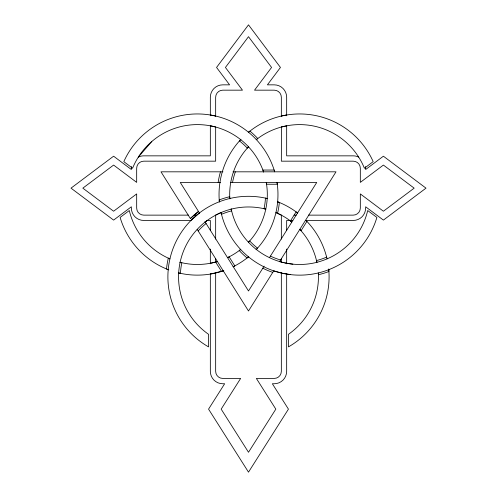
<?xml version="1.0" encoding="UTF-8"?>
<svg xmlns="http://www.w3.org/2000/svg" width="497" height="497" viewBox="0 0 497 497"><rect width="100%" height="100%" fill="white"/><g stroke="black" fill="none" stroke-linecap="round" stroke-linejoin="round"><path stroke-width="0.75" d="M199.446 212.964L190.985 220.457L143.776 220.457A12.425 12.425 0 0 1 131.351 208.032L131.351 206.789L113.602 220.103L71.003 188.152L113.602 156.201L131.351 169.514L131.388 167.321M281.339 215.151L275.922 212.567A69.934 69.934 0 0 1 291.814 221.991L290.441 220.941L296.131 211.896L297.554 212.964M264.118 266.137L248.5 290.975L204.932 221.687M269.461 257.639L316.732 182.467L230.67 182.467M279.457 261.751L336.009 171.819L233.012 171.819M151.784 141.508L138.303 157.114A12.425 12.425 0 0 1 143.776 155.847L210.337 155.847L210.337 125.784L211.008 125.946M248.5 146.814L247.301 148.131A68.157 68.157 0 0 0 239.461 140.924L240.66 139.607M256.34 249.475L257.539 248.158A68.157 68.157 0 0 1 249.699 240.946L248.5 242.263M190.376 218.55L198.496 211.455A82.359 82.359 0 0 0 190.376 218.55L160.991 171.819L222.942 171.819M248.5 132.245L249.916 131.109A82.359 82.359 0 0 1 257.757 138.52L256.34 139.607M248.5 256.837L247.084 257.968A82.359 82.359 0 0 1 239.243 250.556L240.66 249.475M205.143 222.029L205.913 221.426M206.038 221.333L207.212 220.457M215.661 215.151L219.022 213.48L218.686 213.635M233.242 266.709L234.826 265.895L229.136 256.85L227.539 257.639M219.363 213.325L220.047 213.014M220.388 212.865L221.078 212.567L221.5 214.319A68.157 68.157 0 0 1 231.614 210.865L231.223 209.131M223.265 270.853L210.337 274.077M217.413 261.546L213.331 262.633M308.395 215.133L353.224 215.133A7.101 7.101 0 0 0 360.325 208.032L360.325 193.917L383.398 211.225L414.169 188.152L383.398 165.072L360.325 182.38L360.325 168.272A7.101 7.101 0 0 0 353.224 161.171L281.339 161.171L281.476 127.002M281.339 127.039L286.663 125.816L286.663 155.847L353.224 155.847A12.425 12.425 0 0 1 358.697 157.114M281.339 116.056L286.663 115.006M212.996 262.708L211.008 263.137M285.992 115.118L286.328 115.062M220.587 182.467L180.268 182.467L199.589 213.188M188.605 215.133L143.776 215.133A7.101 7.101 0 0 1 136.675 208.032L136.675 193.917L113.602 211.225L82.831 188.152L113.602 165.072L136.675 182.38L136.675 168.272A7.101 7.101 0 0 1 143.776 161.171L215.661 161.171L215.661 127.039L215.331 126.946M194.023 215.133L196.744 215.133M294.094 215.133L296.193 215.133M206.466 220.457L210.337 220.457L210.337 230.285M290.534 220.457L286.663 220.457L286.663 230.285M290.745 220.457L292.845 220.457M305.425 220.457L353.224 220.457A12.425 12.425 0 0 0 365.649 208.032L365.649 206.789L383.398 220.103L425.997 188.152L383.398 156.201L365.649 169.514L365.618 167.383M292.851 264.149L286.663 263.267M290.702 274.63L282.004 273.176L273.735 270.853L248.5 310.979L197.191 229.384M210.337 115.006L215.661 116.056M210.678 115.062L211.014 115.118M285.992 263.137L284.657 262.857M211.343 126.014L213.014 126.375M213.343 126.449L215.002 126.859M267.2 198.514L265.448 198.117A68.157 68.157 0 0 1 264.05 208.715L265.777 209.131M283.657 262.627L282.656 262.385M178.678 272.928L180.436 273.325A68.157 68.157 0 0 1 181.827 262.727L180.212 262.335M281.669 262.13L280.569 261.832M280.022 261.671L279.587 261.546M277.643 201.77L279.357 202.459A82.359 82.359 0 0 1 277.575 213.294M168.023 269.585L166.52 268.983A82.359 82.359 0 0 1 168.303 258.142L169.955 258.875M289.788 220.457L290.441 220.941M306.015 220.457L306.929 221.401L301.045 230.751L299.809 229.384M215.636 262.049L221.525 271.424M263.522 171.819L262.882 170.042L274.151 170.042L274.698 171.819M316.875 262.199L316.502 260.577A68.157 68.157 0 0 0 326.622 257.123L327.045 258.875M277.059 182.467L277.307 184.244L266.554 184.244L266.268 182.467A69.934 69.934 0 0 1 248.618 242.138M328.759 269.672L328.902 271.517A82.359 82.359 0 0 1 318.403 274.729L318.322 272.928A69.934 69.934 0 0 1 288.44 334.307L288.44 346.894A80.582 80.582 0 0 0 328.697 268.989M219.357 201.77L219.214 199.924A82.359 82.359 0 0 1 229.72 196.713L229.8 198.514M286.663 115.77L286.663 97.269A12.425 12.425 0 0 0 274.238 84.844L267.405 84.844L280.451 67.449L248.5 24.85L216.549 67.449L229.595 84.844L222.762 84.844A12.425 12.425 0 0 0 210.337 97.269L210.337 115.77M286.663 249.084L286.663 263.783M286.663 273.841L286.663 371.327A12.425 12.425 0 0 1 274.238 383.752L272.35 383.752L288.44 409.137L248.5 472.15L208.56 409.137L224.65 383.752L222.762 383.752A12.425 12.425 0 0 1 210.337 371.327L210.337 273.841M281.339 116.515L281.339 97.269A7.101 7.101 0 0 0 274.238 90.168L254.532 90.168L271.573 67.449L248.5 36.685L225.427 67.449L242.468 90.168L222.762 90.168A7.101 7.101 0 0 0 215.661 97.269L215.661 116.515M281.339 215.133L281.339 239.1M281.339 258.757L281.339 262.298M281.339 272.35L281.339 371.327A7.101 7.101 0 0 1 274.238 378.428L256.365 378.428L275.829 409.137L248.5 452.258L221.171 409.137L240.635 378.428L222.762 378.428A7.101 7.101 0 0 1 215.661 371.327L215.661 272.35M215.661 215.133L215.661 239.1M215.661 258.757L215.661 262.298M210.337 249.084L210.337 263.783M267.15 198.502A80.582 80.582 0 0 0 208.56 346.894L208.56 334.307A69.934 69.934 0 0 1 265.789 209.138M277.512 201.72A80.582 80.582 0 0 1 297.641 213.033M306.282 220.73A80.582 80.582 0 0 1 326.753 257.645M299.672 229.229A69.934 69.934 0 0 1 316.906 262.348M272.76 272.399A82.359 82.359 0 0 1 262.807 268.218M218.152 182.467A82.359 82.359 0 0 1 220.457 171.819M280.569 259.981A68.157 68.157 0 0 1 270.411 256.123M232.54 182.467A68.157 68.157 0 0 1 235.361 171.819M231.155 208.815A69.934 69.934 0 0 0 367.699 210.542L376.888 217.431A80.582 80.582 0 0 1 221.103 212.679M229.819 198.881A69.934 69.934 0 0 1 248.326 147.006M256.21 139.713A69.934 69.934 0 0 1 364.413 168.222L373.185 161.643A80.582 80.582 0 0 0 248.32 132.395M219.382 202.024A80.582 80.582 0 0 1 240.97 139.278M240.722 249.426A69.934 69.934 0 0 1 228.005 257.415M217.332 261.571A69.934 69.934 0 0 1 179.821 262.236M169.663 258.751A69.934 69.934 0 0 1 129.301 210.542L120.112 217.431A80.582 80.582 0 0 0 168.8 269.883M263.603 172.061A69.934 69.934 0 0 0 132.587 168.222L123.815 161.643A80.582 80.582 0 0 1 274.574 171.409M277.084 182.641A80.582 80.582 0 0 1 256.117 249.711M248.773 256.607A80.582 80.582 0 0 1 233.105 266.771M223.818 270.666A80.582 80.582 0 0 1 178.423 272.865M131.351 168.272A12.425 12.425 0 0 1 131.469 166.551M198.166 230.937A68.157 68.157 0 0 1 206.093 223.538M365.531 166.551A12.425 12.425 0 0 1 365.649 168.272"/></g></svg>
